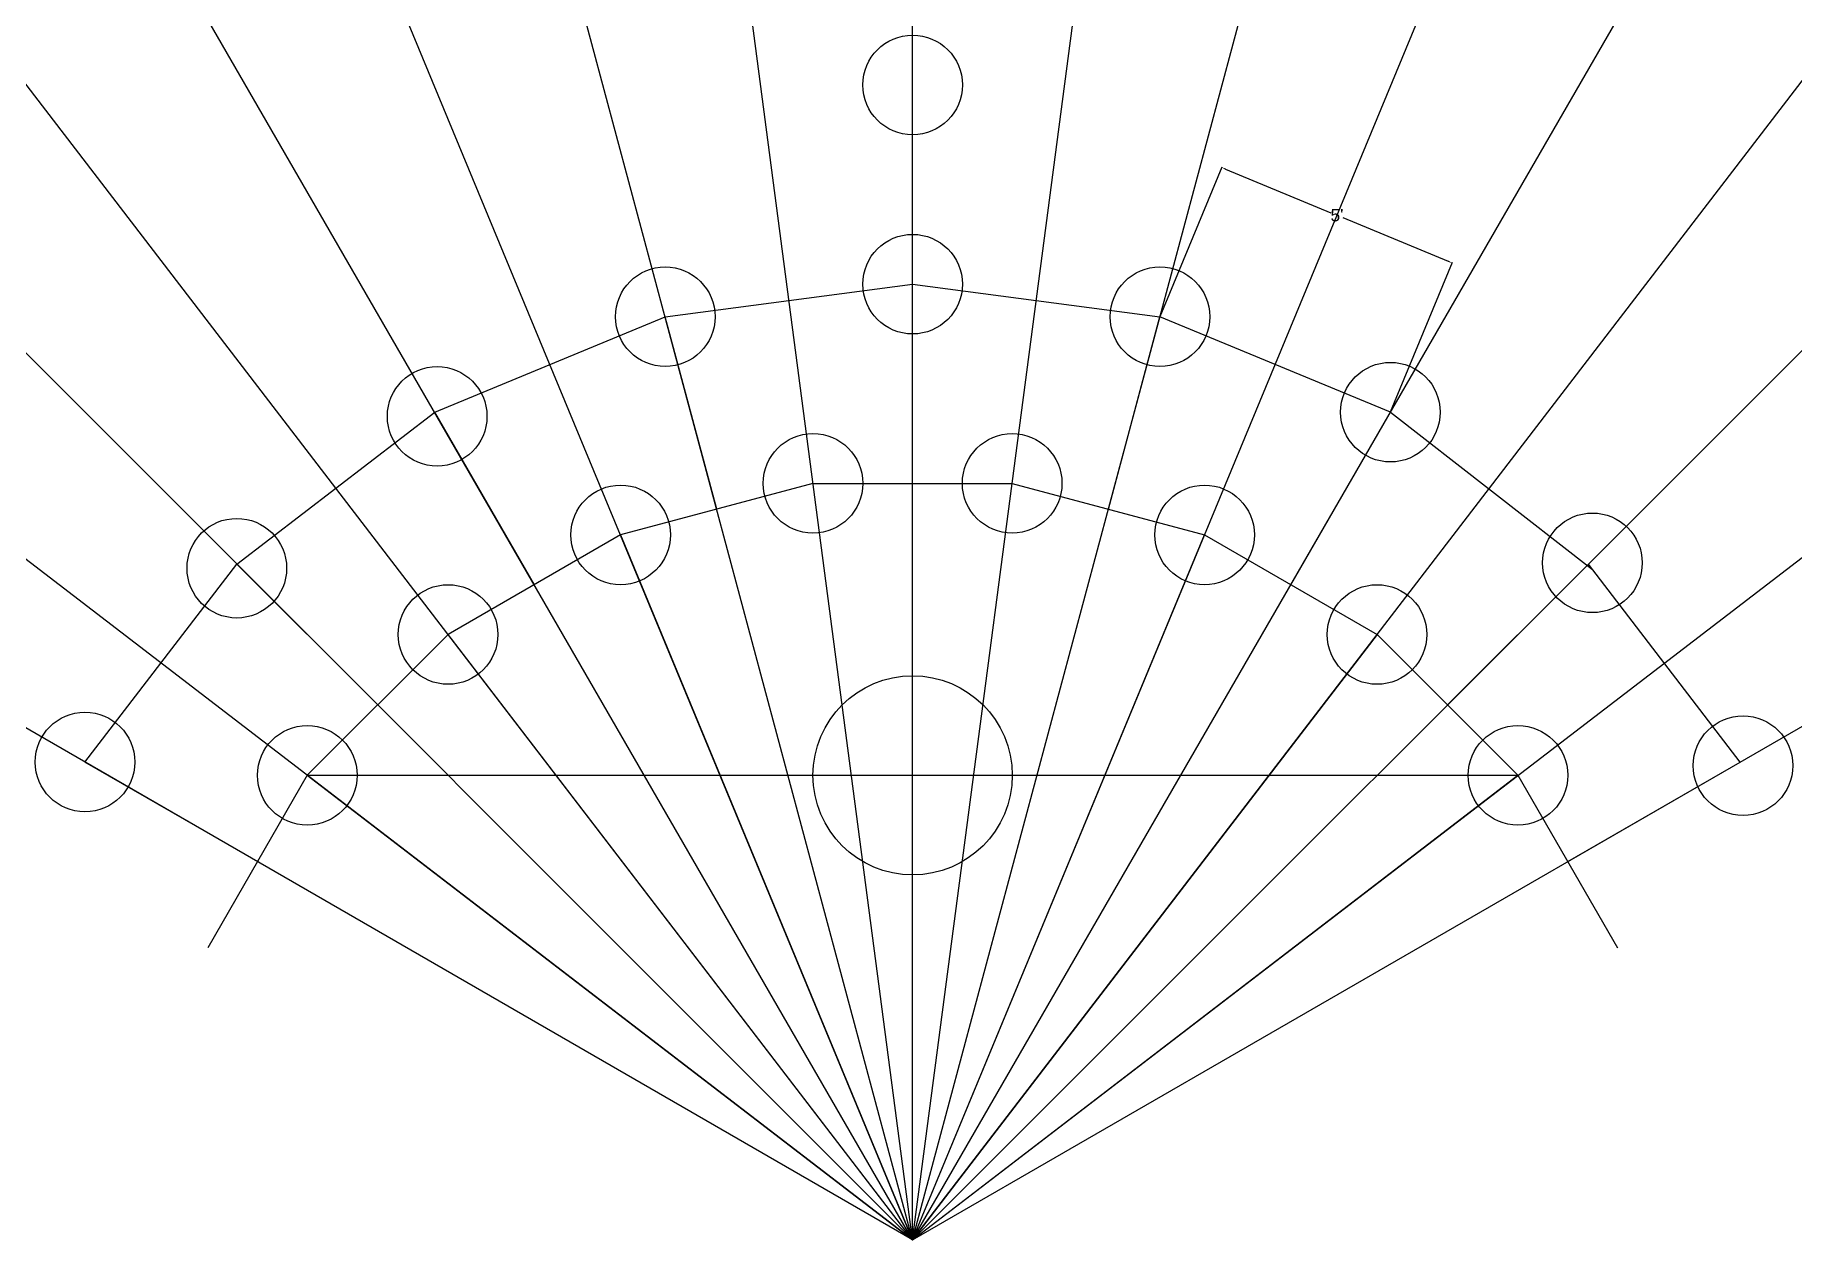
# Model space of a CAD drawing. Header units: feet. Extents: x -175 to 248, y -170 to 120.
import ezdxf

# ---------------------------------------------------------------- set-up
doc = ezdxf.new("R2010")
doc.units = ezdxf.units.FT
doc.header["$MEASUREMENT"] = 0
doc.layers.get('0').update_dxf_attribs({"color": 144})
for name, color, linetype in [('BigTree', 7, 'Continuous'), ('Dimen', 91, 'Continuous'), ('Trees1', 1, 'Continuous'), ('Trees2', 5, 'Continuous'), ('Trees4', 6, 'Continuous')]:
    doc.layers.add(name, color=color, linetype=linetype)
doc.styles.get("Standard").update_dxf_attribs({"font": 'arial.ttf'})
doc.dimstyles.get("Standard").update_dxf_attribs({"dimtxt": 3, "dimasz": 1, "dimexe": 0.18, "dimexo": 0.0625, "dimgap": 0.09, "dimtad": 0, "dimtih": 1, "dimtoh": 1, "dimdec": 1, "dimrnd": 0.5, "dimzin": 0, "dimdsep": 46, "dimlunit": 4, "dimtxsty": 'Standard', "dimcen": 0.09, "dimadec": 0, "dimazin": 0, "dimtfac": 1, "dimtdec": 1, "dimtofl": 0, "dimtmove": 0, "dimatfit": 3, "dimfxl": 1, "dimtolj": 1, "dimtzin": 0, "dimarcsym": 0})

# ---------------------------------------------------------------- blocks, each defined once
blk = doc.blocks.new('*D21')
at = {"layer": 'Defpoints', "color": 0, "transparency": 16777216}
for p in [(166.05, 65.08), (95.61, 52.12), (151.15, 29.12)]:
    blk.add_point(p, dxfattribs=at)
at = {"layer": 'Dimen', "color": 0, "lineweight": -2, "transparency": 16777216}
for p, q in [((95.63, 52.18), (110.57, 88.25)), ((111.43, 87.7), (136.8, 77.19)), ((165.12, 65.46), (139.74, 75.97)), ((151.17, 29.18), (166.11, 65.25))]:
    blk.add_line(p, q, dxfattribs=at)
at = {"layer": 'Dimen', "color": 0, "transparency": 16777216}
for points in [[(111.49, 87.86), (111.36, 87.55), (110.5, 88.09)], [(165.19, 65.62), (165.06, 65.31), (166.05, 65.08)]]:
    blk.add_solid(points, dxfattribs=at)
at = {"layer": 'Dimen', "color": 0, "transparency": 16777216, "insert": (138.27, 76.58), "char_height": 3, "attachment_point": 5}
blk.add_mtext("\\A1;5'", dxfattribs=at)

msp = doc.modelspace()

# ---------------------------------------------------------------- linework, layer by layer
for p, q in [((36, 59.97), (36, 107.97)), ((-23.61, 52.12), (36, 59.97)), ((36, 11.97), (36, 59.97)), ((36, 59.97), (95.61, 52.12)), ((-79.15, 29.12), (-23.61, 52.12)), ((-11.18, 5.76), (-23.61, 52.12)), ((-11.18, 5.76), (-23.61, 52.12)), ((83.18, 5.76), (95.61, 52.12)), ((151.15, 29.12), (95.61, 52.12)), ((-126.85, -7.48), (-79.15, 29.12)), ((-55.15, -12.45), (-79.15, 29.12)), ((-55.15, -12.45), (-79.15, 29.12)), ((127.15, -12.45), (151.15, 29.12)), ((151.15, 29.12), (199.83, -8.77)), ((12, 11.97), (-34.36, -0.45)), ((12, 11.97), (60, 11.97)), ((60, 11.97), (106.36, -0.45)), ((-34.36, -0.45), (-75.93, -24.45)), ((-34.36, -0.45), (36, -170.33)), ((36, -170.33), (106.36, -0.45)), ((106.36, -0.45), (147.93, -24.45)), ((-163.44, -55.18), (-126.85, -7.48)), ((-92.9, -41.42), (-126.85, -7.48)), ((164.9, -41.42), (198.85, -7.48)), ((235.44, -55.18), (198.85, -7.48)), ((-75.93, -24.45), (-109.87, -58.39)), ((36, -170.33), (-75.93, -24.45)), ((147.93, -24.45), (36, -170.33)), ((147.93, -24.45), (181.87, -58.39)), ((-121.87, -79.18), (-163.44, -55.18)), ((-109.87, -58.39), (-133.87, -99.96)), ((-109.87, -58.39), (36, -170.33)), ((-109.87, -58.39), (181.87, -58.39)), ((36, -170.33), (181.87, -58.39)), ((181.87, -58.39), (205.87, -99.96)), ((193.87, -79.18), (235.44, -55.18))]:
    msp.add_line(p, q)
for direction in [(-0.5, 0.866025), (-0.382683, 0.92388), (-0.258819, 0.965926), (-0.130526, 0.991445), (0.130526, 0.991445), (0.382683, 0.92388), (0, 1), (0.258819, 0.965926), (0.5, 0.866025), (0.608761, 0.793353), (-0.608761, 0.793353), (-0.707107, 0.707107), (0.707107, 0.707107), (-0.793353, 0.608761), (0.793353, 0.608761), (-0.866025, 0.5), (0.866025, 0.5)]:
    msp.add_ray((36, -170.33), direction)
at = {"layer": 'BigTree'}
msp.add_circle((36, -58.39), 24, dxfattribs=at)
at = {"layer": 'Trees1'}
for centre in [(36, 107.97), (36, 59.97), (60, 11.97), (-34.36, -0.45), (147.93, -24.45), (-109.87, -58.39)]:
    msp.add_circle(centre, 12, dxfattribs=at)
at = {"layer": 'Trees2', "color": 2}
for centre in [(-23.61, 52.12), (151.15, 29.12), (-126.85, -8.48), (236.12, -56.06)]:
    msp.add_circle(centre, 12, dxfattribs=at)
at = {"layer": 'Trees2'}
for centre in [(12, 11.97), (106.36, -0.45), (-75.93, -24.45), (181.87, -58.39)]:
    msp.add_circle(centre, 12, dxfattribs=at)
at = {"layer": 'Trees4'}
for centre in [(95.61, 52.12), (-78.57, 28.11), (199.83, -7.19), (-163.44, -55.18)]:
    msp.add_circle(centre, 12, dxfattribs=at)

# ---------------------------------------------------------------- dimensions: what is measured, and where the dimension line sits
at = {"layer": 'Dimen'}
dim = msp.add_aligned_dim(p1=(95.61, 52.12), p2=(151.15, 29.12), distance=38.93, dimstyle='Standard', dxfattribs=at)
dim.commit()
dim.dimension.update_dxf_attribs({"geometry": '*D21', "text_midpoint": (138.27, 76.58)})

doc.saveas('drawing.dxf')
